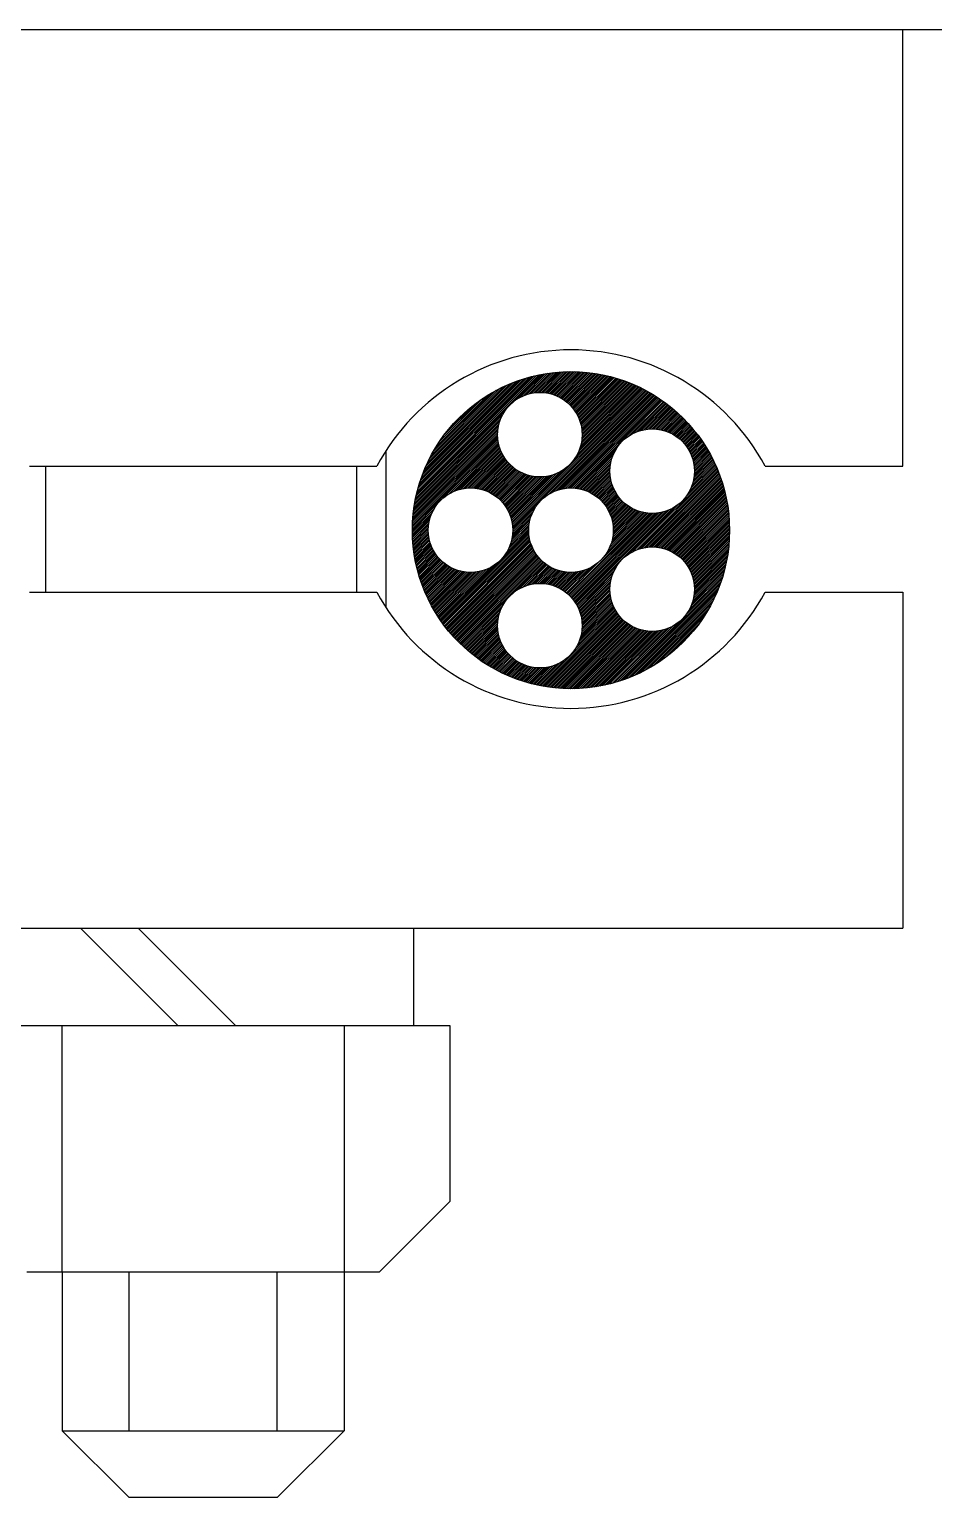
# Model space of a CAD drawing. Extents: x 35 to 221, y -13 to 45.
# Drawn here: x 110.495 to 111.149, y 35.122 to 36.184 of the extents above; entities that cross this region are included whole.
import ezdxf

# ---------------------------------------------------------------- set-up
doc = ezdxf.new("R2010")
doc.units = 0
doc.header["$LTSCALE"] = 0.5
doc.header["$MEASUREMENT"] = 0
doc.layers.get('0').update_dxf_attribs({"linetype": 'CONTINUOUS'})
doc.layers.add('LIN', color=1, linetype='CONTINUOUS')
doc.layers.add('PECA', color=3, linetype='CONTINUOUS')

# ---------------------------------------------------------------- blocks, each defined once
blk = doc.blocks.new('*X18')
at = {"color": 0}
for p, q in [((292.0326, 149.7939), (292.1376, 149.8988)), ((292.033, 149.7958), (292.1356, 149.8984)), ((292.1176, 149.8773), (292.1395, 149.8992)), ((292.1216, 149.8798), (292.1414, 149.8996)), ((292.1245, 149.8811), (292.1432, 149.8999)), ((292.127, 149.8821), (292.1451, 149.9002)), ((292.1292, 149.8827), (292.1469, 149.9004)), ((292.1312, 149.8832), (292.1486, 149.9006)), ((292.1331, 149.8835), (292.1504, 149.9008)), ((292.1349, 149.8838), (292.1521, 149.901)), ((292.1365, 149.8839), (292.1538, 149.9012)), ((292.1381, 149.8839), (292.1555, 149.9013)), ((292.1396, 149.8839), (292.1571, 149.9014)), ((292.1411, 149.8838), (292.1588, 149.9015)), ((292.1425, 149.8837), (292.1604, 149.9015)), ((292.1439, 149.8835), (292.162, 149.9016)), ((292.1452, 149.8833), (292.1635, 149.9016)), ((292.1465, 149.883), (292.1651, 149.9016)), ((292.1477, 149.8827), (292.1666, 149.9016)), ((292.1489, 149.8824), (292.1681, 149.9016)), ((292.1501, 149.882), (292.1696, 149.9015)), ((292.1512, 149.8816), (292.1711, 149.9015)), ((292.1523, 149.8811), (292.1726, 149.9014)), ((292.1534, 149.8806), (292.1741, 149.9013)), ((292.1544, 149.8801), (292.1755, 149.9012)), ((292.1555, 149.8796), (292.1769, 149.9011)), ((292.1565, 149.8791), (292.1783, 149.9009)), ((292.1574, 149.8785), (292.1797, 149.9008)), ((292.1584, 149.8779), (292.1811, 149.9006)), ((292.1593, 149.8772), (292.1825, 149.9004)), ((292.1602, 149.8766), (292.1838, 149.9003)), ((292.161, 149.8759), (292.1852, 149.9001)), ((292.1619, 149.8752), (292.1865, 149.8999)), ((292.1627, 149.8745), (292.1879, 149.8996)), ((292.1635, 149.8737), (292.1892, 149.8994)), ((292.1643, 149.873), (292.1905, 149.8991)), ((292.165, 149.8722), (292.1918, 149.8989)), ((292.1657, 149.8713), (292.193, 149.8986)), ((292.1664, 149.8705), (292.1943, 149.8983)), ((292.1671, 149.8696), (292.1956, 149.8981)), ((292.0335, 149.7978), (292.1336, 149.8979)), ((292.034, 149.7999), (292.1315, 149.8974)), ((292.0345, 149.802), (292.1294, 149.8969)), ((292.0351, 149.8041), (292.1273, 149.8963)), ((292.0358, 149.8063), (292.1251, 149.8956)), ((292.0365, 149.8086), (292.1228, 149.8949)), ((292.0373, 149.8109), (292.1205, 149.8941)), ((292.0382, 149.8134), (292.1181, 149.8933)), ((292.0391, 149.8159), (292.1156, 149.8923)), ((292.0402, 149.8184), (292.113, 149.8913)), ((292.0413, 149.8212), (292.1103, 149.8901)), ((292.0426, 149.824), (292.1074, 149.8888)), ((292.0441, 149.827), (292.1044, 149.8874)), ((292.0457, 149.8302), (292.1012, 149.8857)), ((292.1148, 149.7725), (292.2282, 149.8858)), ((292.1673, 149.8265), (292.2272, 149.8863)), ((292.1678, 149.8687), (292.1968, 149.8978)), ((292.1684, 149.8678), (292.1981, 149.8975)), ((292.169, 149.8669), (292.1993, 149.8971)), ((292.1696, 149.8659), (292.2005, 149.8968)), ((292.17, 149.8308), (292.2261, 149.8869)), ((292.1701, 149.8649), (292.2017, 149.8965)), ((292.1707, 149.8639), (292.2029, 149.8961)), ((292.1712, 149.8628), (292.2041, 149.8958)), ((292.1715, 149.8338), (292.2251, 149.8874)), ((292.1716, 149.8617), (292.2053, 149.8954)), ((292.1721, 149.8606), (292.2065, 149.895)), ((292.1725, 149.8595), (292.2076, 149.8946)), ((292.1725, 149.8363), (292.2241, 149.8879)), ((292.1729, 149.8583), (292.2088, 149.8943)), ((292.1731, 149.8385), (292.223, 149.8884)), ((292.1732, 149.8571), (292.2099, 149.8939)), ((292.1735, 149.8559), (292.2111, 149.8934)), ((292.1736, 149.8405), (292.222, 149.8889)), ((292.1738, 149.8546), (292.2122, 149.893)), ((292.174, 149.8533), (292.2133, 149.8926)), ((292.174, 149.8424), (292.2209, 149.8894)), ((292.1742, 149.8519), (292.2144, 149.8922)), ((292.1742, 149.8442), (292.2199, 149.8899)), ((292.1743, 149.8505), (292.2155, 149.8917)), ((292.1743, 149.8459), (292.2188, 149.8903)), ((292.1744, 149.849), (292.2166, 149.8913)), ((292.1744, 149.8475), (292.2177, 149.8908)), ((292.0476, 149.8337), (292.0978, 149.8838)), ((292.0499, 149.8375), (292.0939, 149.8815)), ((292.0527, 149.8418), (292.0896, 149.8787)), ((292.0564, 149.8471), (292.0844, 149.875)), ((292.115, 149.7711), (292.2292, 149.8853)), ((292.1152, 149.7697), (292.2302, 149.8847)), ((292.1153, 149.7683), (292.2312, 149.8842)), ((292.1456, 149.7971), (292.2322, 149.8836)), ((292.1491, 149.799), (292.2331, 149.883)), ((292.1518, 149.8002), (292.2341, 149.8825)), ((292.1542, 149.801), (292.2351, 149.8819)), ((292.1563, 149.8016), (292.236, 149.8813)), ((292.1583, 149.802), (292.237, 149.8807)), ((292.1601, 149.8023), (292.2379, 149.8801)), ((292.1619, 149.8025), (292.2389, 149.8795)), ((292.1635, 149.8026), (292.2398, 149.8789)), ((292.1651, 149.8026), (292.2407, 149.8782)), ((292.1666, 149.8026), (292.2416, 149.8776)), ((292.168, 149.8025), (292.2425, 149.877)), ((292.2138, 149.8467), (292.2435, 149.8763)), ((292.2176, 149.8489), (292.2443, 149.8757)), ((292.2204, 149.8502), (292.2452, 149.875)), ((292.2229, 149.8511), (292.2461, 149.8744)), ((292.225, 149.8517), (292.247, 149.8737)), ((292.0315, 149.7882), (292.1052, 149.8618)), ((292.0319, 149.79), (292.1066, 149.8647)), ((292.0322, 149.7919), (292.109, 149.8688)), ((292.0626, 149.8548), (292.0766, 149.8688)), ((292.227, 149.8522), (292.2479, 149.873)), ((292.2289, 149.8525), (292.2487, 149.8723)), ((292.2306, 149.8527), (292.2496, 149.8717)), ((292.2323, 149.8528), (292.2505, 149.871)), ((292.2339, 149.8529), (292.2513, 149.8703)), ((292.2354, 149.8528), (292.2521, 149.8696)), ((292.2369, 149.8527), (292.253, 149.8688)), ((292.2383, 149.8526), (292.2538, 149.8681)), ((292.2396, 149.8524), (292.2546, 149.8674)), ((292.241, 149.8522), (292.2554, 149.8667)), ((292.2422, 149.8519), (292.2562, 149.8659)), ((292.2435, 149.8516), (292.257, 149.8652)), ((292.2447, 149.8512), (292.2578, 149.8644)), ((292.2458, 149.8509), (292.2586, 149.8637)), ((292.2469, 149.8504), (292.2594, 149.8629)), ((292.2481, 149.85), (292.2602, 149.8621)), ((292.2491, 149.8495), (292.261, 149.8614)), ((292.2502, 149.849), (292.2617, 149.8606)), ((292.0301, 149.7759), (292.1024, 149.8482)), ((292.0303, 149.7776), (292.1024, 149.8498)), ((292.0304, 149.7793), (292.1026, 149.8515)), ((292.0306, 149.781), (292.1028, 149.8532)), ((292.0308, 149.7828), (292.1031, 149.8551)), ((292.031, 149.7845), (292.1036, 149.8571)), ((292.0313, 149.7863), (292.1042, 149.8593)), ((292.2512, 149.8485), (292.2625, 149.8598)), ((292.2522, 149.8479), (292.2632, 149.859)), ((292.2531, 149.8473), (292.264, 149.8582)), ((292.2541, 149.8467), (292.2647, 149.8574)), ((292.255, 149.8461), (292.2655, 149.8566)), ((292.2559, 149.8454), (292.2662, 149.8558)), ((292.2567, 149.8448), (292.2669, 149.8549)), ((292.2576, 149.8441), (292.2676, 149.8541)), ((292.2584, 149.8433), (292.2683, 149.8533)), ((292.2592, 149.8426), (292.269, 149.8524)), ((292.26, 149.8418), (292.2697, 149.8516)), ((292.2607, 149.841), (292.2704, 149.8507)), ((292.2614, 149.8402), (292.2711, 149.8498)), ((292.2621, 149.8393), (292.2718, 149.849)), ((292.2628, 149.8385), (292.2724, 149.8481)), ((292.0298, 149.7695), (292.1028, 149.8424)), ((292.0299, 149.7727), (292.1025, 149.8452)), ((292.0299, 149.771), (292.1026, 149.8438)), ((292.03, 149.7743), (292.1024, 149.8467)), ((292.0558, 149.7939), (292.103, 149.8411)), ((292.0612, 149.7977), (292.1033, 149.8398)), ((292.0644, 149.7994), (292.1036, 149.8386)), ((292.067, 149.8004), (292.104, 149.8374)), ((292.0693, 149.8012), (292.1043, 149.8362)), ((292.1694, 149.8023), (292.2042, 149.8371)), ((292.2634, 149.8376), (292.2731, 149.8472)), ((292.2641, 149.8366), (292.2738, 149.8463)), ((292.2647, 149.8357), (292.2744, 149.8454)), ((292.2652, 149.8347), (292.2751, 149.8445)), ((292.2658, 149.8337), (292.2757, 149.8436)), ((292.2663, 149.8327), (292.2763, 149.8427)), ((292.2668, 149.8316), (292.2769, 149.8418)), ((292.2673, 149.8306), (292.2776, 149.8408)), ((292.2677, 149.8294), (292.2782, 149.8399)), ((292.2681, 149.8283), (292.2788, 149.839)), ((292.2685, 149.8271), (292.2794, 149.838)), ((292.2688, 149.8259), (292.28, 149.8371)), ((292.2691, 149.8247), (292.2806, 149.8361)), ((292.0714, 149.8017), (292.1048, 149.8351)), ((292.0733, 149.8021), (292.1052, 149.834)), ((292.0751, 149.8024), (292.1057, 149.8329)), ((292.0768, 149.8025), (292.1062, 149.8319)), ((292.0785, 149.8026), (292.1067, 149.8308)), ((292.08, 149.8026), (292.1073, 149.8299)), ((292.0815, 149.8025), (292.1078, 149.8289)), ((292.0829, 149.8024), (292.1084, 149.8279)), ((292.0843, 149.8023), (292.1091, 149.827)), ((292.0856, 149.8021), (292.1097, 149.8261)), ((292.0869, 149.8018), (292.1104, 149.8253)), ((292.0882, 149.8015), (292.1111, 149.8244)), ((292.0894, 149.8012), (292.1118, 149.8236)), ((292.1708, 149.8021), (292.2019, 149.8333)), ((292.1721, 149.8019), (292.2006, 149.8304)), ((292.1733, 149.8016), (292.1997, 149.828)), ((292.1746, 149.8013), (292.1991, 149.8258)), ((292.1758, 149.8009), (292.1987, 149.8238)), ((292.2679, 149.8049), (292.287, 149.824)), ((292.2687, 149.8072), (292.2865, 149.825)), ((292.2692, 149.8092), (292.286, 149.8261)), ((292.2694, 149.8234), (292.2811, 149.8351)), ((292.2695, 149.8112), (292.2855, 149.8271)), ((292.2696, 149.8221), (292.2817, 149.8342)), ((292.2698, 149.8207), (292.2823, 149.8332)), ((292.2698, 149.8129), (292.285, 149.8281)), ((292.2699, 149.8193), (292.2828, 149.8322)), ((292.2699, 149.8146), (292.2844, 149.8292)), ((292.27, 149.8178), (292.2834, 149.8312)), ((292.27, 149.8162), (292.2839, 149.8302)), ((292.0906, 149.8008), (292.1126, 149.8228)), ((292.0917, 149.8004), (292.1134, 149.822)), ((292.0928, 149.8), (292.1142, 149.8213)), ((292.0939, 149.7995), (292.115, 149.8206)), ((292.095, 149.799), (292.1158, 149.8199)), ((292.096, 149.7985), (292.1167, 149.8192)), ((292.097, 149.798), (292.1176, 149.8185)), ((292.098, 149.7974), (292.1185, 149.8179)), ((292.0989, 149.7968), (292.1195, 149.8173)), ((292.0999, 149.7962), (292.1204, 149.8167)), ((292.1008, 149.7955), (292.1214, 149.8162)), ((292.1016, 149.7949), (292.1224, 149.8157)), ((292.1025, 149.7942), (292.1235, 149.8152)), ((292.1033, 149.7934), (292.1246, 149.8147)), ((292.1041, 149.7927), (292.1257, 149.8142)), ((292.1049, 149.7919), (292.1268, 149.8138)), ((292.1057, 149.7911), (292.128, 149.8135)), ((292.1064, 149.7903), (292.1292, 149.8131)), ((292.1071, 149.7895), (292.1304, 149.8128)), ((292.1078, 149.7886), (292.1317, 149.8126)), ((292.1085, 149.7877), (292.133, 149.8123)), ((292.1091, 149.7868), (292.1344, 149.8121)), ((292.1097, 149.7859), (292.1358, 149.812)), ((292.1103, 149.7849), (292.1373, 149.8119)), ((292.1109, 149.784), (292.1388, 149.8119)), ((292.1114, 149.7829), (292.1404, 149.812)), ((292.1119, 149.7819), (292.1421, 149.8121)), ((292.1124, 149.7808), (292.1439, 149.8123)), ((292.1128, 149.7797), (292.1458, 149.8127)), ((292.1132, 149.7786), (292.1478, 149.8132)), ((292.1136, 149.7775), (292.15, 149.8139)), ((292.114, 149.7763), (292.1525, 149.8148)), ((292.1143, 149.775), (292.1555, 149.8163)), ((292.1146, 149.7738), (292.1598, 149.819)), ((292.1769, 149.8005), (292.1983, 149.822)), ((292.178, 149.8001), (292.1981, 149.8202)), ((292.1791, 149.7996), (292.198, 149.8185)), ((292.1802, 149.7992), (292.198, 149.8169)), ((292.1812, 149.7986), (292.198, 149.8154)), ((292.1822, 149.7981), (292.1981, 149.814)), ((292.1832, 149.7975), (292.1982, 149.8126)), ((292.1842, 149.797), (292.1984, 149.8112)), ((292.2176, 149.7484), (292.2889, 149.8197)), ((292.2205, 149.7497), (292.2894, 149.8186)), ((292.2229, 149.7506), (292.2898, 149.8175)), ((292.2251, 149.7512), (292.2903, 149.8164)), ((292.2271, 149.7517), (292.2907, 149.8153)), ((292.2289, 149.752), (292.2911, 149.8142)), ((292.2307, 149.7522), (292.2916, 149.8131)), ((292.2323, 149.7523), (292.292, 149.8119)), ((292.2339, 149.7524), (292.2924, 149.8108)), ((292.2623, 149.7947), (292.2885, 149.8208)), ((292.2654, 149.7993), (292.288, 149.8219)), ((292.2669, 149.8024), (292.2875, 149.8229)), ((292.1851, 149.7963), (292.1987, 149.8099)), ((292.186, 149.7957), (292.1989, 149.8086)), ((292.1869, 149.795), (292.1993, 149.8074)), ((292.1878, 149.7943), (292.1996, 149.8062)), ((292.1886, 149.7936), (292.2, 149.805)), ((292.1894, 149.7929), (292.2004, 149.8039)), ((292.1902, 149.7921), (292.2008, 149.8028)), ((292.191, 149.7914), (292.2013, 149.8017)), ((292.1917, 149.7906), (292.2018, 149.8007)), ((292.1924, 149.7897), (292.2024, 149.7997)), ((292.1931, 149.7889), (292.2029, 149.7987)), ((292.2354, 149.7523), (292.2928, 149.8096)), ((292.2369, 149.7522), (292.2932, 149.8085)), ((292.2383, 149.7521), (292.2935, 149.8073)), ((292.2397, 149.7519), (292.2939, 149.8061)), ((292.241, 149.7517), (292.2943, 149.8049)), ((292.2422, 149.7514), (292.2946, 149.8037)), ((292.2435, 149.7511), (292.2949, 149.8025)), ((292.2447, 149.7507), (292.2953, 149.8013)), ((292.2458, 149.7503), (292.2956, 149.8001)), ((292.247, 149.7499), (292.2959, 149.7989)), ((292.0298, 149.7679), (292.052, 149.7901)), ((292.1153, 149.7668), (292.1344, 149.7858)), ((292.1938, 149.788), (292.2035, 149.7977)), ((292.1944, 149.7871), (292.2041, 149.7968)), ((292.195, 149.7862), (292.2047, 149.7959)), ((292.1956, 149.7852), (292.2054, 149.795)), ((292.1962, 149.7842), (292.2061, 149.7941)), ((292.1967, 149.7832), (292.2068, 149.7933)), ((292.1973, 149.7822), (292.2075, 149.7925)), ((292.1977, 149.7811), (292.2083, 149.7917)), ((292.1982, 149.7801), (292.2091, 149.7909)), ((292.1986, 149.7789), (292.2099, 149.7901)), ((292.199, 149.7778), (292.2107, 149.7894)), ((292.1994, 149.7766), (292.2115, 149.7887)), ((292.1997, 149.7754), (292.2124, 149.7881)), ((292.2, 149.7741), (292.2133, 149.7874)), ((292.2003, 149.7728), (292.2142, 149.7868)), ((292.2005, 149.7715), (292.2152, 149.7862)), ((292.2006, 149.7701), (292.2161, 149.7856)), ((292.2139, 149.7462), (292.2562, 149.7885)), ((292.2481, 149.7495), (292.2962, 149.7976)), ((292.2491, 149.749), (292.2965, 149.7964)), ((292.2502, 149.7485), (292.2968, 149.7951)), ((292.2512, 149.748), (292.297, 149.7938)), ((292.2522, 149.7474), (292.2973, 149.7925)), ((292.2531, 149.7468), (292.2975, 149.7912)), ((292.2541, 149.7462), (292.2978, 149.7899)), ((292.255, 149.7456), (292.298, 149.7886)), ((292.2559, 149.7449), (292.2982, 149.7873)), ((292.2568, 149.7442), (292.2984, 149.7859)), ((292.0298, 149.7663), (292.0482, 149.7847)), ((292.0298, 149.7648), (292.0465, 149.7815)), ((292.0299, 149.7633), (292.0455, 149.7789)), ((292.0299, 149.7618), (292.0447, 149.7766)), ((292.03, 149.7603), (292.0442, 149.7745)), ((292.1143, 149.758), (292.1294, 149.7731)), ((292.1147, 149.76), (292.1298, 149.7751)), ((292.115, 149.7618), (292.1304, 149.7772)), ((292.1152, 149.7635), (292.1312, 149.7796)), ((292.1153, 149.7652), (292.1324, 149.7823)), ((292.1626, 149.7119), (292.2316, 149.7809)), ((292.1634, 149.7112), (292.2331, 149.7809)), ((292.1642, 149.7104), (292.2346, 149.7809)), ((292.1649, 149.7096), (292.2362, 149.7809)), ((292.1656, 149.7088), (292.2379, 149.7811)), ((292.1663, 149.708), (292.2397, 149.7813)), ((292.167, 149.7071), (292.2416, 149.7817)), ((292.1677, 149.7062), (292.2437, 149.7822)), ((292.1683, 149.7053), (292.2459, 149.7829)), ((292.1689, 149.7044), (292.2485, 149.7839)), ((292.1695, 149.7034), (292.2515, 149.7854)), ((292.191, 149.7419), (292.2302, 149.7811)), ((292.1958, 149.7482), (292.2288, 149.7812)), ((292.1975, 149.7515), (292.2275, 149.7815)), ((292.1986, 149.7541), (292.2262, 149.7817)), ((292.1993, 149.7564), (292.2249, 149.782)), ((292.1999, 149.7585), (292.2237, 149.7824)), ((292.2003, 149.7605), (292.2225, 149.7827)), ((292.2006, 149.7623), (292.2214, 149.7831)), ((292.2007, 149.764), (292.2203, 149.7836)), ((292.2008, 149.7687), (292.2171, 149.7851)), ((292.2008, 149.7672), (292.2182, 149.7845)), ((292.2008, 149.7656), (292.2192, 149.784)), ((292.2576, 149.7435), (292.2986, 149.7846)), ((292.2584, 149.7428), (292.2988, 149.7832)), ((292.2592, 149.742), (292.299, 149.7818)), ((292.26, 149.7413), (292.2991, 149.7804)), ((292.2607, 149.7405), (292.2992, 149.779)), ((292.2614, 149.7396), (292.2994, 149.7776)), ((292.2621, 149.7388), (292.2995, 149.7761)), ((292.2628, 149.7379), (292.2996, 149.7747)), ((292.2635, 149.737), (292.2996, 149.7732)), ((292.03, 149.7588), (292.0438, 149.7726)), ((292.0301, 149.7574), (292.0436, 149.7708)), ((292.0302, 149.7559), (292.0434, 149.7691)), ((292.0304, 149.7545), (292.0433, 149.7675)), ((292.0305, 149.7531), (292.0433, 149.7659)), ((292.0306, 149.7517), (292.0434, 149.7644)), ((292.0308, 149.7503), (292.0435, 149.763)), ((292.031, 149.7489), (292.0437, 149.7616)), ((292.0538, 149.6898), (292.1289, 149.7648)), ((292.0544, 149.6889), (292.129, 149.7634)), ((292.0551, 149.688), (292.1291, 149.762)), ((292.0557, 149.6871), (292.1293, 149.7606)), ((292.1096, 149.7471), (292.1288, 149.7663)), ((292.1116, 149.7507), (292.1288, 149.7679)), ((292.1128, 149.7534), (292.1289, 149.7696)), ((292.1137, 149.7558), (292.1291, 149.7713)), ((292.2641, 149.7361), (292.2997, 149.7717)), ((292.2647, 149.7352), (292.2998, 149.7702)), ((292.2653, 149.7342), (292.2998, 149.7687)), ((292.2658, 149.7332), (292.2998, 149.7672)), ((292.2663, 149.7322), (292.2998, 149.7656)), ((292.2668, 149.7311), (292.2998, 149.7641)), ((292.2673, 149.73), (292.2997, 149.7625)), ((292.2677, 149.7289), (292.2997, 149.7609)), ((292.0312, 149.7476), (292.0439, 149.7603)), ((292.0314, 149.7462), (292.0441, 149.759)), ((292.0316, 149.7449), (292.0444, 149.7577)), ((292.0318, 149.7436), (292.0448, 149.7565)), ((292.032, 149.7423), (292.0451, 149.7553)), ((292.0323, 149.741), (292.0455, 149.7542)), ((292.0325, 149.7397), (292.0459, 149.7531)), ((292.0328, 149.7384), (292.0464, 149.752)), ((292.0331, 149.7371), (292.0469, 149.7509)), ((292.0334, 149.7359), (292.0474, 149.7499)), ((292.0337, 149.7346), (292.048, 149.7489)), ((292.0564, 149.6862), (292.1296, 149.7593)), ((292.057, 149.6853), (292.1298, 149.7581)), ((292.0577, 149.6844), (292.1302, 149.7569)), ((292.0584, 149.6835), (292.1305, 149.7557)), ((292.0591, 149.6827), (292.1309, 149.7545)), ((292.0598, 149.6818), (292.1313, 149.7534)), ((292.0605, 149.681), (292.1318, 149.7523)), ((292.0612, 149.6801), (292.1323, 149.7512)), ((292.0619, 149.6793), (292.1328, 149.7502)), ((292.0626, 149.6784), (292.1333, 149.7492)), ((292.0633, 149.6776), (292.1339, 149.7482)), ((292.2681, 149.7278), (292.2996, 149.7593)), ((292.2685, 149.7266), (292.2995, 149.7576)), ((292.2688, 149.7254), (292.2994, 149.7559)), ((292.2691, 149.7241), (292.2992, 149.7543)), ((292.2694, 149.7229), (292.2991, 149.7525)), ((292.2696, 149.7215), (292.2989, 149.7508)), ((292.2698, 149.7201), (292.2987, 149.749)), ((292.034, 149.7334), (292.0485, 149.7479)), ((292.0343, 149.7321), (292.0491, 149.747)), ((292.0346, 149.7309), (292.0498, 149.7461)), ((292.035, 149.7297), (292.0504, 149.7452)), ((292.0353, 149.7285), (292.0511, 149.7443)), ((292.0357, 149.7273), (292.0518, 149.7434)), ((292.036, 149.7261), (292.0525, 149.7426)), ((292.0364, 149.725), (292.0532, 149.7418)), ((292.0368, 149.7238), (292.054, 149.741)), ((292.0372, 149.7226), (292.0548, 149.7403)), ((292.0376, 149.7215), (292.0556, 149.7395)), ((292.038, 149.7204), (292.0564, 149.7388)), ((292.0384, 149.7192), (292.0573, 149.7381)), ((292.0388, 149.7181), (292.0582, 149.7375)), ((292.0393, 149.717), (292.0591, 149.7368)), ((292.0397, 149.7159), (292.06, 149.7362)), ((292.0401, 149.7148), (292.061, 149.7356)), ((292.0532, 149.6907), (292.0988, 149.7364)), ((292.064, 149.6768), (292.1345, 149.7472)), ((292.0648, 149.676), (292.1351, 149.7463)), ((292.0655, 149.6752), (292.1357, 149.7454)), ((292.0662, 149.6744), (292.1364, 149.7445)), ((292.067, 149.6736), (292.1371, 149.7437)), ((292.0677, 149.6728), (292.1378, 149.7428)), ((292.0685, 149.672), (292.1385, 149.742)), ((292.0693, 149.6712), (292.1393, 149.7412)), ((292.0701, 149.6705), (292.1401, 149.7405)), ((292.0708, 149.6697), (292.1409, 149.7397)), ((292.1168, 149.7141), (292.1417, 149.739)), ((292.1211, 149.7169), (292.1426, 149.7383)), ((292.1241, 149.7184), (292.1434, 149.7376)), ((292.1267, 149.7193), (292.1443, 149.737)), ((292.1289, 149.72), (292.1453, 149.7364)), ((292.1309, 149.7205), (292.1462, 149.7358)), ((292.1609, 149.7134), (292.1832, 149.7357)), ((292.1618, 149.7127), (292.1895, 149.7404)), ((292.1701, 149.7024), (292.2041, 149.7365)), ((292.2692, 149.7087), (292.2962, 149.7358)), ((292.2695, 149.7106), (292.2967, 149.7378)), ((292.2698, 149.7124), (292.2971, 149.7397)), ((292.2699, 149.7187), (292.2984, 149.7472)), ((292.2699, 149.7141), (292.2975, 149.7417)), ((292.27, 149.7172), (292.2981, 149.7454)), ((292.27, 149.7157), (292.2978, 149.7436)), ((292.0406, 149.7137), (292.062, 149.7351)), ((292.0411, 149.7126), (292.063, 149.7345)), ((292.0415, 149.7116), (292.064, 149.734)), ((292.042, 149.7105), (292.0651, 149.7335)), ((292.0425, 149.7094), (292.0662, 149.7331)), ((292.043, 149.7084), (292.0673, 149.7327)), ((292.0435, 149.7073), (292.0685, 149.7323)), ((292.044, 149.7063), (292.0697, 149.7319)), ((292.0445, 149.7053), (292.0709, 149.7316)), ((292.0451, 149.7043), (292.0721, 149.7313)), ((292.0456, 149.7032), (292.0735, 149.7311)), ((292.0461, 149.7022), (292.0748, 149.7309)), ((292.0467, 149.7012), (292.0762, 149.7307)), ((292.0472, 149.7002), (292.0777, 149.7306)), ((292.0478, 149.6993), (292.0792, 149.7306)), ((292.0484, 149.6983), (292.0807, 149.7306)), ((292.049, 149.6973), (292.0824, 149.7307)), ((292.0495, 149.6963), (292.0841, 149.7309)), ((292.0501, 149.6954), (292.086, 149.7312)), ((292.0507, 149.6944), (292.0879, 149.7317)), ((292.0513, 149.6935), (292.0901, 149.7323)), ((292.0519, 149.6926), (292.0925, 149.7331)), ((292.0526, 149.6916), (292.0953, 149.7343)), ((292.1328, 149.7209), (292.1472, 149.7352)), ((292.1346, 149.7211), (292.1482, 149.7347)), ((292.1363, 149.7212), (292.1492, 149.7342)), ((292.1379, 149.7213), (292.1503, 149.7337)), ((292.1394, 149.7213), (292.1514, 149.7332)), ((292.1409, 149.7212), (292.1525, 149.7328)), ((292.1423, 149.7211), (292.1536, 149.7324)), ((292.1437, 149.7209), (292.1548, 149.732)), ((292.145, 149.7207), (292.156, 149.7317)), ((292.1463, 149.7204), (292.1573, 149.7314)), ((292.1475, 149.7201), (292.1586, 149.7312)), ((292.1488, 149.7198), (292.1599, 149.7309)), ((292.1499, 149.7194), (292.1613, 149.7308)), ((292.1511, 149.719), (292.1627, 149.7307)), ((292.1522, 149.7186), (292.1642, 149.7306)), ((292.1533, 149.7181), (292.1658, 149.7306)), ((292.1543, 149.7176), (292.1674, 149.7307)), ((292.1553, 149.7171), (292.1691, 149.7309)), ((292.1563, 149.7165), (292.1709, 149.7311)), ((292.1573, 149.7159), (292.1729, 149.7315)), ((292.1582, 149.7153), (292.175, 149.7321)), ((292.1592, 149.7147), (292.1773, 149.7328)), ((292.16, 149.7141), (292.1799, 149.7339)), ((292.1706, 149.7014), (292.2019, 149.7327)), ((292.1711, 149.7003), (292.2006, 149.7299)), ((292.1716, 149.6993), (292.1997, 149.7274)), ((292.172, 149.6982), (292.1991, 149.7253)), ((292.1724, 149.697), (292.1987, 149.7233)), ((292.2622, 149.694), (292.2933, 149.7251)), ((292.2654, 149.6987), (292.294, 149.7273)), ((292.2669, 149.7018), (292.2946, 149.7295)), ((292.2679, 149.7044), (292.2952, 149.7317)), ((292.2686, 149.7066), (292.2957, 149.7337)), ((292.1728, 149.6959), (292.1983, 149.7214)), ((292.1731, 149.6947), (292.1981, 149.7197)), ((292.1735, 149.6934), (292.198, 149.718)), ((292.1737, 149.6922), (292.198, 149.7164)), ((292.174, 149.6908), (292.198, 149.7149)), ((292.1741, 149.6895), (292.1981, 149.7134)), ((292.1743, 149.6881), (292.1982, 149.712)), ((292.1744, 149.6866), (292.1984, 149.7107)), ((292.2087, 149.6389), (292.2925, 149.7227)), ((292.2111, 149.6398), (292.2916, 149.7203)), ((292.2136, 149.6407), (292.2907, 149.7179)), ((292.2161, 149.6417), (292.2897, 149.7153)), ((292.2188, 149.6429), (292.2885, 149.7126)), ((292.0716, 149.6689), (292.1096, 149.7069)), ((292.0724, 149.6682), (292.1068, 149.7026)), ((292.0732, 149.6674), (292.1053, 149.6996)), ((292.1389, 149.6341), (292.2029, 149.6981)), ((292.1679, 149.6647), (292.2024, 149.6991)), ((292.1703, 149.6686), (292.2018, 149.7002)), ((292.1716, 149.6715), (292.2013, 149.7012)), ((292.1726, 149.674), (292.2009, 149.7023)), ((292.1732, 149.6762), (292.2004, 149.7034)), ((292.1737, 149.6782), (292.2, 149.7045)), ((292.174, 149.6801), (292.1996, 149.7057)), ((292.1742, 149.6818), (292.1993, 149.7069)), ((292.1743, 149.6835), (292.1989, 149.7081)), ((292.1744, 149.6851), (292.1987, 149.7094)), ((292.2216, 149.6441), (292.2873, 149.7098)), ((292.2246, 149.6456), (292.2859, 149.7068)), ((292.2277, 149.6472), (292.2842, 149.7037)), ((292.2311, 149.649), (292.2824, 149.7003)), ((292.074, 149.6667), (292.1044, 149.697)), ((292.0748, 149.666), (292.1037, 149.6948)), ((292.0757, 149.6652), (292.1032, 149.6927)), ((292.0765, 149.6645), (292.1028, 149.6909)), ((292.0773, 149.6638), (292.1026, 149.6891)), ((292.0782, 149.6631), (292.1025, 149.6874)), ((292.079, 149.6624), (292.1024, 149.6858)), ((292.1402, 149.6339), (292.2035, 149.6972)), ((292.1415, 149.6336), (292.2041, 149.6962)), ((292.1428, 149.6334), (292.2048, 149.6953)), ((292.1442, 149.6332), (292.2054, 149.6944)), ((292.1455, 149.633), (292.2061, 149.6936)), ((292.1469, 149.6328), (292.2068, 149.6927)), ((292.1482, 149.6326), (292.2075, 149.6919)), ((292.1496, 149.6325), (292.2083, 149.6911)), ((292.151, 149.6323), (292.2091, 149.6904)), ((292.1524, 149.6322), (292.2099, 149.6896)), ((292.1538, 149.6321), (292.2107, 149.6889)), ((292.1553, 149.6319), (292.2115, 149.6882)), ((292.1567, 149.6319), (292.2124, 149.6875)), ((292.1582, 149.6318), (292.2133, 149.6869)), ((292.1597, 149.6317), (292.2142, 149.6863)), ((292.1612, 149.6317), (292.2152, 149.6857)), ((292.2064, 149.6382), (292.2563, 149.6881)), ((292.2349, 149.6512), (292.2802, 149.6965)), ((292.2391, 149.6539), (292.2775, 149.6923)), ((292.2441, 149.6574), (292.2741, 149.6873)), ((292.0799, 149.6617), (292.1024, 149.6842)), ((292.0807, 149.661), (292.1025, 149.6828)), ((292.0816, 149.6603), (292.1026, 149.6814)), ((292.0824, 149.6596), (292.1028, 149.68)), ((292.0833, 149.659), (292.103, 149.6787)), ((292.0842, 149.6583), (292.1033, 149.6774)), ((292.0851, 149.6577), (292.1036, 149.6761)), ((292.086, 149.657), (292.1039, 149.6749)), ((292.0869, 149.6564), (292.1043, 149.6738)), ((292.1627, 149.6316), (292.2162, 149.6851)), ((292.1642, 149.6316), (292.2172, 149.6845)), ((292.1658, 149.6316), (292.2182, 149.684)), ((292.1673, 149.6316), (292.2192, 149.6835)), ((292.1689, 149.6317), (292.2203, 149.6831)), ((292.1705, 149.6317), (292.2214, 149.6826)), ((292.1722, 149.6318), (292.2226, 149.6822)), ((292.1738, 149.6319), (292.2237, 149.6818)), ((292.1755, 149.632), (292.225, 149.6815)), ((292.1772, 149.6322), (292.2262, 149.6812)), ((292.1789, 149.6323), (292.2275, 149.6809)), ((292.1806, 149.6325), (292.2288, 149.6807)), ((292.1824, 149.6328), (292.2302, 149.6806)), ((292.1842, 149.633), (292.2316, 149.6804)), ((292.186, 149.6333), (292.2331, 149.6804)), ((292.1879, 149.6336), (292.2346, 149.6804)), ((292.1898, 149.6339), (292.2362, 149.6804)), ((292.1917, 149.6343), (292.2379, 149.6806)), ((292.1936, 149.6347), (292.2397, 149.6808)), ((292.1956, 149.6352), (292.2416, 149.6812)), ((292.1977, 149.6357), (292.2437, 149.6817)), ((292.1998, 149.6362), (292.246, 149.6824)), ((292.2019, 149.6368), (292.2485, 149.6834)), ((292.2041, 149.6375), (292.2516, 149.685)), ((292.251, 149.6627), (292.2687, 149.6804)), ((292.0878, 149.6557), (292.1047, 149.6726)), ((292.0887, 149.6551), (292.1051, 149.6715)), ((292.0896, 149.6545), (292.1056, 149.6704)), ((292.0906, 149.6539), (292.1061, 149.6694)), ((292.0915, 149.6532), (292.1066, 149.6684)), ((292.0925, 149.6526), (292.1072, 149.6674)), ((292.0934, 149.652), (292.1078, 149.6664)), ((292.0944, 149.6515), (292.1084, 149.6654)), ((292.0953, 149.6509), (292.109, 149.6645)), ((292.0963, 149.6503), (292.1096, 149.6636)), ((292.0973, 149.6497), (292.1103, 149.6628)), ((292.0983, 149.6492), (292.111, 149.6619)), ((292.0992, 149.6486), (292.1117, 149.6611)), ((292.1002, 149.6481), (292.1125, 149.6603)), ((292.1012, 149.6475), (292.1133, 149.6595)), ((292.1023, 149.647), (292.114, 149.6588)), ((292.1033, 149.6464), (292.1149, 149.658)), ((292.1043, 149.6459), (292.1157, 149.6573)), ((292.1053, 149.6454), (292.1166, 149.6567)), ((292.1064, 149.6449), (292.1175, 149.656)), ((292.1074, 149.6444), (292.1184, 149.6554)), ((292.1085, 149.6439), (292.1193, 149.6548)), ((292.1095, 149.6434), (292.1203, 149.6542)), ((292.1106, 149.643), (292.1213, 149.6536)), ((292.1117, 149.6425), (292.1223, 149.6531)), ((292.1128, 149.642), (292.1233, 149.6526)), ((292.1139, 149.6416), (292.1244, 149.6521)), ((292.115, 149.6411), (292.1255, 149.6517)), ((292.1161, 149.6407), (292.1266, 149.6513)), ((292.1172, 149.6403), (292.1278, 149.6509)), ((292.1183, 149.6399), (292.129, 149.6505)), ((292.1195, 149.6394), (292.1303, 149.6502)), ((292.1206, 149.639), (292.1315, 149.65)), ((292.1218, 149.6387), (292.1328, 149.6497)), ((292.1229, 149.6383), (292.1342, 149.6495)), ((292.1241, 149.6379), (292.1356, 149.6494)), ((292.1253, 149.6375), (292.1371, 149.6493)), ((292.1265, 149.6372), (292.1386, 149.6493)), ((292.1277, 149.6368), (292.1402, 149.6493)), ((292.1289, 149.6365), (292.1419, 149.6495)), ((292.1301, 149.6361), (292.1436, 149.6497)), ((292.1313, 149.6358), (292.1455, 149.65)), ((292.1326, 149.6355), (292.1475, 149.6505)), ((292.1338, 149.6352), (292.1497, 149.6511)), ((292.1351, 149.6349), (292.1522, 149.652)), ((292.1363, 149.6346), (292.1551, 149.6534)), ((292.1376, 149.6344), (292.159, 149.6558))]:
    blk.add_line(p, q, dxfattribs=at)

msp = doc.modelspace()

# ---------------------------------------------------------------- linework, layer by layer
at = {"layer": 'LIN'}
for p, q in [((110.5068522, 35.7770669), (110.5068522, 35.868197)), ((110.7319079, 35.7770669), (110.7319079, 35.868197)), ((110.6023999, 35.4634168), (110.5318811, 35.5339356)), ((110.6439828, 35.4634168), (110.573464, 35.5339356)), ((110.5670289, 35.1701668), (110.5670289, 35.2849168)), ((110.6741289, 35.1701668), (110.6741289, 35.2849168)), ((110.5185789, 35.1701668), (110.7225789, 35.1701668))]:
    msp.add_line(p, q, dxfattribs=at)
at = {"layer": 'PECA'}
for p, q in [((109.74475, 36.1842916), (111.2518797, 36.1842916)), ((111.1270723, 35.868197), (111.1270723, 36.1842916)), ((110.7527801, 35.8791469), (110.7527801, 35.7661171)), ((110.4948143, 35.868197), (110.7463435, 35.868197)), ((111.027353, 35.868197), (111.1270723, 35.868197)), ((110.4948143, 35.7770669), (110.7463435, 35.7770669)), ((111.027353, 35.7770669), (111.1270723, 35.7770669)), ((111.1270723, 35.7770669), (111.1270723, 35.5339356)), ((110.1140855, 35.5339356), (111.1270723, 35.5339356)), ((110.7730233, 35.4634168), (110.7730233, 35.5339356)), ((110.4420789, 35.4634168), (110.7990789, 35.4634168)), ((110.5185789, 35.2849168), (110.5185789, 35.4634168)), ((110.7225789, 35.4634168), (110.7225789, 35.2849168)), ((110.7990789, 35.4634168), (110.7990789, 35.3359168)), ((110.7480789, 35.2849168), (110.7990789, 35.3359168)), ((110.7480789, 35.2849168), (110.4930789, 35.2849168)), ((110.5185789, 35.2849168), (110.5185789, 35.1701668)), ((110.7225789, 35.2849168), (110.7225789, 35.1701668)), ((110.5185789, 35.1701668), (110.5670289, 35.1217168)), ((110.6741289, 35.1217168), (110.7225789, 35.1701668)), ((110.6741289, 35.1217168), (110.5670289, 35.1217168))]:
    msp.add_line(p, q, dxfattribs=at)
msp.add_circle((110.8868483, 35.8218443), 0.11475, dxfattribs=at)
at = {"layer": 'PECA', "color": 2}
for centre in [(110.8643905, 35.8909624), (110.9456436, 35.8645616), (110.8141733, 35.8218443), (110.8868483, 35.8218443), (110.9456436, 35.779127), (110.8643905, 35.7527263)]:
    msp.add_circle(centre, 0.0306, dxfattribs=at)
at = {"layer": 'PECA'}
for centre, start, end in [((110.8868483, 35.792972), 28.1641994, 151.8358006), ((110.8868483, 35.8522919), 208.1641994, 331.8358006)]:
    msp.add_arc(centre, 0.159375, start, end, dxfattribs=at)

# ---------------------------------------------------------------- block references
at = {"layer": 'PECA', "color": 2, "xscale": 0.8499999999999943, "yscale": 0.8499999999999943, "zscale": 0.85}
msp.add_blockref('*X18', (-137.453241, -91.479774), dxfattribs=at)

doc.saveas('drawing.dxf')
